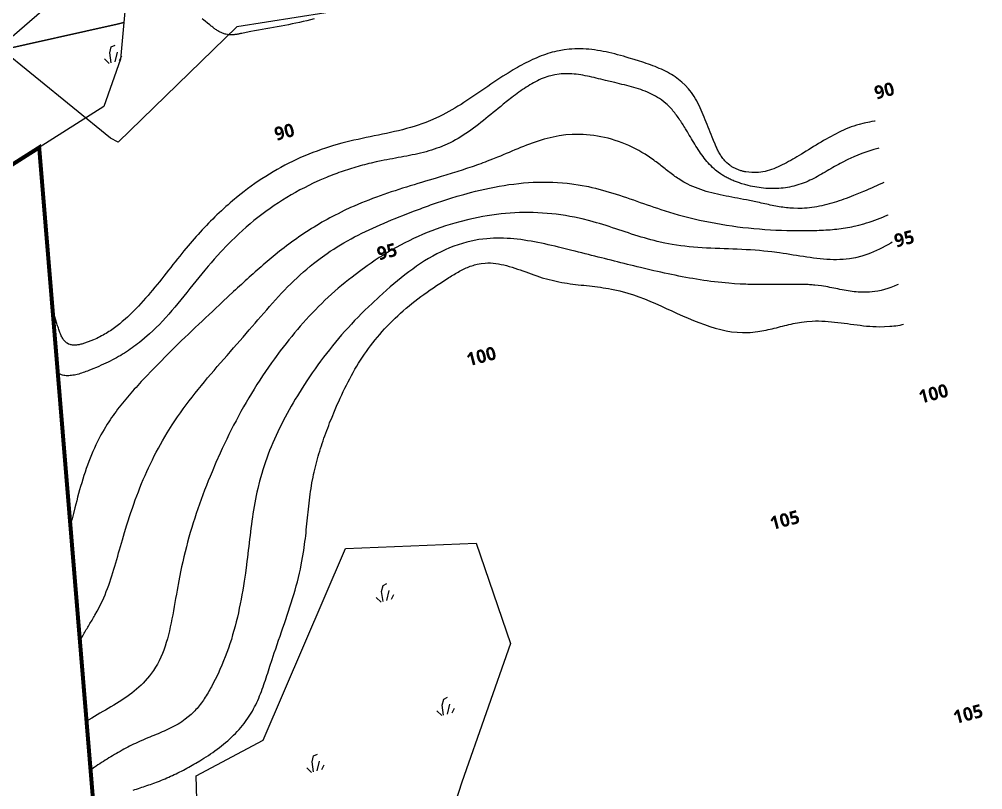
# Model space of a CAD drawing. Header units: millimetres. Extents: x 8000 to 190005487, y 8000 to 455456909.
# Drawn here: x 542096 to 614245, y 112985 to 170659 of the extents above; entities that cross this region are included whole.
import ezdxf
from ezdxf.xclip import XClip

# ---------------------------------------------------------------- set-up
doc = ezdxf.new("R2010")
doc.units = ezdxf.units.MM
doc.header["$LTSCALE"] = 800
doc.header["$MEASUREMENT"] = 0
doc.header["$XCLIPFRAME"] = 0
doc.linetypes.add('XREF_BASE$0$PHANTOM', pattern=[63.5, 31.75, -6.35, 6.35, -6.35, 6.35, -6.35])
doc.linetypes.add('XREF_BASE$0$PHANTOMX2', pattern=[5, 2.5, -0.5, 0.5, -0.5, 0.5, -0.5])
doc.layers.get('0').update_dxf_attribs({"linetype": 'CONTINUOUS'})
for name, color, linetype in [('1-1CON', 35, 'CONTINUOUS'), ('1-5CON', 30, 'CONTINUOUS'), ('1-HY', 8, 'CONTINUOUS'), ('1-SIM', 8, 'CONTINUOUS'), ('1-지적선', 3, 'CONTINUOUS'), ('LSMD_CONT_LDREG_41500', 1, 'CONTINUOUS'), ('XREF_BASE$0$CE_PROPERTY LINE', 2, 'XREF_BASE$0$PHANTOM'), ('성토옹벽', 6, 'CONTINUOUS')]:
    doc.layers.add(name, color=color, linetype=linetype)
doc.styles.add('SH_대대리576', font='')
doc.styles.get('SH_대대리576').set_extended_font_data('NanumGothic', bold=True)

# ---------------------------------------------------------------- blocks, each defined once
blk = doc.blocks.new('A$C53055D6E')
at = {"layer": 'XREF_BASE$0$CE_PROPERTY LINE', "color": 8, "linetype": 'XREF_BASE$0$PHANTOMX2', "ltscale": 3, "flags": 128}
blk.add_lwpolyline([(24653, 158067), (15380, 151109), (8259, 149251), (3838, 149290), (748, 147602), (-6916, 147572), (-7299, 146160), (-1843, 125252), (436, 116516), (2171, 109870), (5326, 104706), (5798, 96717), (3940, 88655), (43, 76541), (81, 64279), (3722, 52297), (8342, 45951), (24954, 35648), (27528, 32946), (33205, 26984), (45785, 19196), (55262, 14961), (63842, 9900), (67943, 799), (71065, 403), (74495, 0), (71416, 11497), (72509, 16027), (80907, 20283), (84381, 29814), (86654, 26118), (86417, 19281), (94182, 16961), (94474, 13223), (94701, 13128), (143072, 50641), (145797, 73715), (141926, 86006), (137274, 142330), (130340, 137929), (128629, 139085), (122336, 140647), (114378, 141402), (105827, 145930), (90331, 146144), (69871, 143916), (58636, 140116), (56478, 144307), (45633, 153630)], close=True, dxfattribs=at)
blk = doc.blocks.new('A$C39EA40FB')
at = {"layer": '1-SIM', "color": 8}
for p, q in [((0.274, 0), (0.332, 0.503)), ((0.332, 0.503), (0.48, 0.777)), ((0.48, 0.777), (0.686, 0.812)), ((0, 0.286), (0.172, 0)), ((0.469, 0), (0.709, 0.446)), ((0.709, 0.011), (0.88, 0.206))]:
    blk.add_line(p, q, dxfattribs=at)
blk = doc.blocks.new('G$C940A8A8A')
at = {"layer": 'LSMD_CONT_LDREG_41500', "color": 1, "linetype": 'Continuous', "const_width": 300, "flags": 128}
blk.add_lwpolyline([(49785, 2647), (52706, 1476), (55923, 220), (55847, 12122), (58048, 16229), (67249, 18227), (73017, 26572), (74283, 22422), (72327, 15866), (79255, 11660), (78594, 7970), (78790, 7821), (135065, 31905), (143528, 53543), (142885, 66413), (152606, 122087), (144785, 119579), (143421, 121130), (137727, 124230), (130217, 126970), (123087, 133510), (108147, 137630), (87787, 140640)], dxfattribs=at)
blk = doc.blocks.new('123123')
at = {"layer": '1-1CON', "color": 8, "linetype": 'Continuous'}
for points, elevation in [([(141242, 4190), (141185, 4182), (140997, 4155), (140811, 4122), (140423, 4045), (140042, 3945), (139845, 3887), (139649, 3824), (139455, 3755), (139262, 3681), (139071, 3603), (138881, 3520), (138691, 3433), (138503, 3341), (138315, 3247), (138128, 3149), (137941, 3048), (137755, 2944), (137569, 2838), (137383, 2729), (137197, 2619), (137011, 2507), (136824, 2393), (136637, 2279), (136450, 2163), (136261, 2047), (136072, 1931), (135730, 1722), (135384, 1514), (135230, 1423), (135075, 1332), (134920, 1243), (134763, 1155), (134606, 1070), (134449, 987), (134290, 907), (134131, 831), (133972, 759), (133811, 691), (133650, 627), (133489, 569), (133327, 516), (133164, 469), (133000, 428), (132836, 394), (132671, 367), (132506, 347), (132340, 336), (132174, 332), (132006, 338), (131779, 357), (131550, 394), (131489, 405), (131429, 418), (131368, 431), (131308, 446), (131248, 462), (131189, 479), (131129, 497), (131070, 517), (131012, 538), (130954, 560), (130896, 583), (130839, 607), (130783, 633), (130727, 660), (130672, 688), (130618, 717), (130565, 748), (130513, 779), (130462, 812), (130411, 846), (130362, 882), (130252, 966), (130147, 1057), (130090, 1110), (130035, 1166), (129982, 1223), (129930, 1282), (129880, 1342), (129832, 1404), (129785, 1468), (129740, 1533), (129696, 1600), (129654, 1667), (129612, 1736), (129572, 1806), (129533, 1877), (129495, 1949), (129458, 2022), (129422, 2095), (129386, 2169), (129352, 2244), (129318, 2319), (129284, 2395), (129251, 2471), (129139, 2731), (129032, 2993), (128957, 3179), (128884, 3366), (128811, 3552), (128739, 3739), (128667, 3925), (128595, 4111), (128523, 4296), (128449, 4479), (128375, 4661), (128298, 4841), (128220, 5019), (128140, 5195), (128056, 5368), (127970, 5537), (127881, 5704), (127788, 5867), (127691, 6026), (127590, 6181), (127484, 6331), (127373, 6477), (127256, 6618), (127027, 6872), (126776, 7106), (126654, 7211), (126528, 7312), (126398, 7410), (126265, 7503), (126127, 7593), (125986, 7680), (125842, 7763), (125695, 7844), (125544, 7921), (125392, 7996), (125236, 8067), (125079, 8137), (124919, 8204), (124758, 8269), (124595, 8332), (124431, 8393), (124265, 8452), (124099, 8510), (123931, 8566), (123763, 8621), (123595, 8675), (123210, 8797), (122825, 8914), (122608, 8979), (122392, 9042), (122176, 9102), (121959, 9161), (121743, 9217), (121528, 9270), (121312, 9320), (121096, 9367), (120881, 9411), (120666, 9450), (120452, 9486), (120238, 9518), (120024, 9545), (119811, 9567), (119598, 9585), (119385, 9597), (119173, 9603), (118962, 9604), (118751, 9599), (118541, 9588), (118331, 9571), (117951, 9526), (117573, 9459), (117404, 9425), (117235, 9386), (117066, 9342), (116899, 9295), (116731, 9244), (116564, 9189), (116398, 9131), (116233, 9069), (116068, 9004), (115903, 8936), (115740, 8865), (115577, 8791), (115415, 8714), (115253, 8635), (115092, 8554), (114932, 8470), (114773, 8385), (114615, 8297), (114457, 8208), (114300, 8117), (114144, 8025), (113754, 7790), (113370, 7548), (113140, 7400), (112912, 7250), (112685, 7099), (112460, 6946), (112236, 6793), (112012, 6640), (111789, 6486), (111567, 6333), (111345, 6181), (111123, 6029), (110900, 5879), (110678, 5731), (110454, 5585), (110230, 5442), (110005, 5302), (109779, 5164), (109552, 5031), (109323, 4901), (109092, 4776), (108859, 4655), (108624, 4540), (108113, 4303), (107590, 4093), (107307, 3988), (107021, 3889), (106732, 3797), (106441, 3709), (106147, 3627), (105851, 3549), (105553, 3475), (105254, 3404), (104953, 3336), (104651, 3270), (104348, 3206), (104044, 3143), (103739, 3080), (103434, 3017), (103129, 2954), (102824, 2889), (102519, 2823), (102215, 2755), (101912, 2683), (101609, 2609), (101308, 2530), (100688, 2359), (100076, 2167), (99761, 2062), (99449, 1952), (99139, 1836), (98831, 1715), (98525, 1588), (98222, 1457), (97921, 1320), (97622, 1179), (97325, 1033), (97032, 881), (96740, 725), (96452, 565), (96166, 399), (95883, 230), (95603, 56), (95326, -123), (95052, -306), (94781, -492), (94513, -683), (94249, -878), (93988, -1077), (93553, -1419), (93128, -1772), (92956, -1917), (92786, -2065), (92617, -2213), (92450, -2364), (92285, -2516), (92121, -2670), (91958, -2825), (91797, -2982), (91637, -3140), (91478, -3300), (91320, -3461), (91164, -3623), (91009, -3787), (90855, -3952), (90702, -4119), (90550, -4287), (90399, -4456), (90249, -4626), (90101, -4797), (89953, -4970), (89806, -5143), (89486, -5525), (89170, -5912), (88999, -6124), (88829, -6336), (88660, -6549), (88491, -6763), (88322, -6977), (88154, -7190), (87986, -7404), (87817, -7617), (87648, -7829), (87478, -8039), (87308, -8249), (87137, -8457), (86964, -8663), (86791, -8867), (86616, -9069), (86439, -9268), (86261, -9465), (86080, -9658), (85898, -9848), (85713, -10034), (85526, -10216), (85245, -10480), (84958, -10734), (84864, -10815), (84770, -10896), (84674, -10975), (84578, -11053), (84480, -11130), (84382, -11205), (84282, -11280), (84180, -11353), (84078, -11425), (83973, -11496), (83867, -11566), (83760, -11634), (83650, -11701), (83539, -11767), (83426, -11831), (83310, -11894), (83193, -11955), (83073, -12015), (82951, -12074), (82826, -12130), (82699, -12186), (82505, -12266), (82305, -12343), (82238, -12368), (82171, -12393), (82104, -12416), (82036, -12438), (81968, -12460), (81900, -12480), (81833, -12499), (81765, -12516), (81698, -12532), (81632, -12546), (81566, -12558), (81500, -12568), (81436, -12575), (81372, -12581), (81310, -12583), (81249, -12584), (81189, -12581), (81130, -12576), (81073, -12567), (81017, -12555), (80964, -12540), (80848, -12499), (80743, -12440), (80687, -12402), (80635, -12360), (80585, -12313), (80537, -12261), (80492, -12205), (80448, -12146), (80407, -12083), (80368, -12017), (80331, -11947), (80295, -11875), (80260, -11800), (80227, -11723), (80196, -11644), (80165, -11564), (80136, -11481), (80107, -11398), (80079, -11313), (80052, -11228), (80025, -11142), (79999, -11057), (79973, -10971), (79867, -10625), (79762, -10288), (79682, -10040), (79639, -9909)], 91000), ([(141526, 2167), (141446, 2145), (141140, 2057), (140836, 1963), (140534, 1863), (140235, 1756), (139939, 1641), (139646, 1519), (139208, 1321), (138780, 1102), (138636, 1026), (138493, 948), (138351, 868), (138209, 788), (138068, 706), (137927, 624), (137786, 541), (137645, 458), (137504, 376), (137363, 294), (137222, 213), (137080, 133), (136938, 55), (136795, -22), (136652, -96), (136507, -168), (136362, -238), (136216, -304), (136068, -368), (135919, -427), (135769, -483), (135466, -587), (135156, -672), (135000, -710), (134842, -744), (134683, -774), (134522, -799), (134361, -821), (134199, -838), (134036, -850), (133873, -859), (133708, -864), (133544, -865), (133379, -862), (133214, -855), (133049, -845), (132884, -830), (132719, -812), (132554, -790), (132390, -765), (132226, -736), (132063, -704), (131901, -668), (131739, -629), (131496, -565), (131256, -494), (131175, -468), (131094, -442), (131013, -415), (130933, -387), (130853, -358), (130774, -329), (130695, -298), (130617, -266), (130540, -233), (130463, -199), (130387, -165), (130311, -129), (130236, -92), (130162, -54), (130089, -15), (130017, 26), (129945, 67), (129874, 109), (129805, 153), (129736, 198), (129668, 244), (129476, 379), (129293, 525), (129178, 624), (129065, 727), (128956, 833), (128850, 943), (128746, 1056), (128646, 1172), (128547, 1291), (128451, 1413), (128357, 1537), (128265, 1664), (128175, 1792), (128086, 1923), (127999, 2055), (127912, 2188), (127827, 2323), (127743, 2459), (127659, 2596), (127576, 2733), (127493, 2871), (127410, 3009), (127327, 3148), (127186, 3382), (127044, 3615), (126985, 3711), (126926, 3806), (126867, 3900), (126807, 3995), (126747, 4088), (126686, 4181), (126624, 4273), (126562, 4364), (126499, 4455), (126435, 4544), (126370, 4632), (126305, 4719), (126238, 4804), (126170, 4888), (126102, 4970), (126031, 5051), (125960, 5130), (125887, 5208), (125813, 5283), (125738, 5357), (125661, 5428), (125454, 5611), (125236, 5777), (125097, 5875), (124954, 5968), (124807, 6055), (124656, 6137), (124502, 6215), (124345, 6288), (124185, 6358), (124022, 6423), (123857, 6486), (123689, 6545), (123519, 6601), (123347, 6655), (123173, 6706), (122998, 6756), (122821, 6804), (122643, 6850), (122464, 6895), (122285, 6939), (122104, 6983), (121923, 7026), (121742, 7069), (121391, 7154), (121041, 7240), (120871, 7282), (120702, 7324), (120533, 7366), (120364, 7407), (120196, 7446), (120028, 7485), (119860, 7522), (119693, 7557), (119526, 7589), (119360, 7620), (119194, 7647), (119029, 7672), (118864, 7693), (118701, 7710), (118537, 7723), (118375, 7733), (118213, 7737), (118053, 7737), (117893, 7731), (117734, 7720), (117575, 7704), (117268, 7659), (116964, 7590), (116816, 7551), (116669, 7506), (116523, 7457), (116378, 7402), (116234, 7343), (116091, 7279), (115948, 7212), (115807, 7140), (115666, 7064), (115526, 6986), (115387, 6903), (115248, 6818), (115111, 6730), (114974, 6640), (114838, 6547), (114702, 6452), (114568, 6356), (114434, 6257), (114301, 6158), (114169, 6057), (114037, 5956), (113714, 5703), (113395, 5447), (113206, 5295), (113018, 5142), (112832, 4989), (112646, 4836), (112460, 4684), (112275, 4532), (112091, 4382), (111906, 4233), (111721, 4087), (111535, 3942), (111349, 3799), (111162, 3660), (110974, 3523), (110785, 3390), (110594, 3260), (110402, 3134), (110208, 3012), (110012, 2895), (109814, 2782), (109613, 2675), (109410, 2572), (109017, 2388), (108612, 2226), (108418, 2153), (108221, 2085), (108022, 2021), (107821, 1960), (107618, 1903), (107414, 1849), (107208, 1798), (107001, 1749), (106793, 1703), (106584, 1659), (106374, 1616), (106163, 1574), (105951, 1534), (105739, 1494), (105527, 1455), (105314, 1416), (105101, 1377), (104889, 1337), (104676, 1297), (104464, 1256), (104253, 1213), (103876, 1133), (103502, 1048), (103338, 1009), (103174, 969), (103011, 927), (102848, 885), (102686, 841), (102524, 796), (102363, 750), (102202, 702), (102042, 653), (101882, 603), (101723, 552), (101564, 500), (101406, 446), (101248, 391), (101091, 335), (100934, 277), (100778, 219), (100622, 159), (100467, 97), (100312, 35), (100158, -29), (99661, -240), (99169, -464), (98832, -625), (98498, -793), (98166, -966), (97837, -1146), (97512, -1332), (97189, -1524), (96870, -1721), (96554, -1924), (96241, -2133), (95931, -2348), (95625, -2568), (95322, -2794), (95023, -3024), (94727, -3260), (94435, -3502), (94147, -3748), (93863, -4000), (93582, -4256), (93306, -4517), (93033, -4783), (92765, -5054), (92253, -5587), (91757, -6137), (91520, -6407), (91286, -6680), (91055, -6955), (90826, -7233), (90599, -7511), (90373, -7791), (90149, -8070), (89925, -8350), (89701, -8629), (89478, -8907), (89254, -9183), (89030, -9456), (88804, -9727), (88577, -9995), (88348, -10259), (88117, -10518), (87883, -10773), (87646, -11022), (87406, -11266), (87162, -11503), (86914, -11733), (86534, -12068), (86143, -12385), (86011, -12489), (85877, -12591), (85742, -12692), (85605, -12790), (85466, -12887), (85326, -12982), (85184, -13076), (85039, -13168), (84893, -13258), (84745, -13347), (84594, -13435), (84441, -13521), (84285, -13605), (84127, -13689), (83967, -13771), (83803, -13852), (83637, -13932), (83468, -14011), (83296, -14089), (83121, -14166), (82942, -14242), (82657, -14360), (82363, -14477), (82255, -14518), (82146, -14559), (82037, -14599), (81928, -14637), (81818, -14673), (81709, -14708), (81600, -14740), (81492, -14769), (81384, -14795), (81277, -14818), (81171, -14837), (81066, -14852), (80963, -14863), (80862, -14870), (80763, -14871), (80665, -14868), (80570, -14859), (80478, -14844), (80388, -14823), (80301, -14796), (80217, -14762), (80085, -14694), (80031, -14656)], 92000), ([(141887, -408), (141740, -475), (141547, -563), (141354, -650), (141159, -737), (140964, -823), (140768, -908), (140572, -992), (140374, -1075), (139999, -1231), (139621, -1383), (139442, -1453), (139262, -1523), (139082, -1591), (138902, -1657), (138720, -1721), (138538, -1784), (138356, -1844), (138173, -1902), (137990, -1957), (137806, -2009), (137622, -2058), (137438, -2105), (137253, -2147), (137069, -2186), (136884, -2222), (136699, -2253), (136513, -2280), (136328, -2303), (136143, -2321), (135958, -2334), (135772, -2343), (135453, -2348), (135134, -2337), (135000, -2330), (134866, -2321), (134732, -2309), (134598, -2294), (134464, -2278), (134330, -2259), (134196, -2239), (134062, -2218), (133928, -2194), (133794, -2170), (133660, -2144), (133525, -2117), (133391, -2090), (133256, -2061), (133121, -2032), (132986, -2003), (132851, -1973), (132715, -1943), (132580, -1914), (132444, -1884), (132308, -1855), (131956, -1780), (131601, -1710), (131384, -1668), (131166, -1627), (130948, -1586), (130730, -1546), (130512, -1505), (130294, -1463), (130078, -1421), (129861, -1377), (129646, -1332), (129432, -1285), (129220, -1235), (129009, -1183), (128799, -1127), (128591, -1068), (128386, -1005), (128182, -938), (127981, -866), (127783, -789), (127588, -707), (127395, -620), (127205, -526), (126918, -372), (126639, -202), (126542, -140), (126445, -77), (126349, -12), (126254, 55), (126160, 122), (126066, 191), (125973, 261), (125880, 332), (125787, 404), (125694, 476), (125601, 549), (125508, 622), (125416, 695), (125323, 768), (125229, 842), (125136, 915), (125042, 987), (124947, 1060), (124852, 1131), (124756, 1202), (124659, 1272), (124340, 1497), (124010, 1710), (123777, 1852), (123539, 1987), (123297, 2116), (123051, 2239), (122802, 2355), (122549, 2464), (122293, 2566), (122035, 2661), (121774, 2749), (121511, 2829), (121246, 2902), (120980, 2967), (120713, 3025), (120445, 3074), (120176, 3116), (119906, 3149), (119637, 3174), (119368, 3190), (119100, 3198), (118832, 3197), (118566, 3187), (118069, 3151), (117579, 3083), (117352, 3044), (117126, 2999), (116901, 2949), (116677, 2893), (116454, 2832), (116232, 2766), (116011, 2696), (115790, 2622), (115571, 2545), (115351, 2464), (115133, 2381), (114915, 2296), (114697, 2208), (114479, 2119), (114262, 2029), (114045, 1938), (113828, 1846), (113611, 1755), (113394, 1664), (113177, 1574), (112960, 1484), (112580, 1332), (112200, 1185), (112037, 1123), (111874, 1063), (111711, 1003), (111548, 944), (111384, 887), (111221, 830), (111057, 773), (110893, 718), (110729, 663), (110565, 609), (110401, 555), (110236, 502), (110072, 449), (109907, 397), (109742, 345), (109577, 294), (109412, 243), (109247, 192), (109082, 142), (108917, 91), (108751, 41), (108302, -95), (107852, -230), (107567, -316), (107283, -402), (106998, -488), (106713, -574), (106429, -662), (106145, -750), (105861, -839), (105578, -929), (105295, -1021), (105012, -1114), (104730, -1209), (104449, -1306), (104169, -1405), (103890, -1506), (103612, -1609), (103334, -1715), (103058, -1824), (102783, -1935), (102510, -2050), (102238, -2167), (101967, -2288), (101492, -2508), (101022, -2740), (100819, -2842), (100618, -2947), (100417, -3054), (100217, -3162), (100018, -3273), (99820, -3386), (99624, -3501), (99428, -3617), (99234, -3736), (99040, -3856), (98848, -3978), (98656, -4102), (98466, -4227), (98277, -4354), (98089, -4483), (97902, -4614), (97716, -4746), (97532, -4879), (97348, -5014), (97166, -5151), (96985, -5289), (96648, -5550), (96316, -5816), (96162, -5940), (96009, -6066), (95857, -6192), (95705, -6320), (95554, -6448), (95404, -6577), (95255, -6706), (95106, -6837), (94957, -6968), (94809, -7099), (94662, -7231), (94515, -7364), (94369, -7497), (94223, -7630), (94077, -7764), (93931, -7898), (93786, -8032), (93641, -8167), (93496, -8301), (93351, -8436), (93206, -8571), (92802, -8948), (92398, -9324), (92139, -9566), (91880, -9807), (91621, -10049), (91362, -10291), (91103, -10534), (90845, -10776), (90587, -11019), (90330, -11263), (90073, -11507), (89817, -11752), (89561, -11997), (89306, -12244), (89052, -12491), (88798, -12739), (88545, -12988), (88293, -13239), (88042, -13490), (87792, -13743), (87543, -13997), (87295, -14252), (87047, -14509), (86667, -14908), (86289, -15312), (86157, -15455), (86024, -15598), (85893, -15742), (85762, -15887), (85631, -16033), (85502, -16179), (85374, -16326), (85247, -16474), (85121, -16623), (84997, -16772), (84874, -16923), (84752, -17075), (84633, -17227), (84514, -17381), (84398, -17536), (84284, -17692), (84171, -17850), (84061, -18008), (83953, -18168), (83847, -18330), (83744, -18492), (83499, -18890), (83270, -19297), (83140, -19539), (83015, -19784), (82895, -20031), (82780, -20281), (82668, -20533), (82561, -20787), (82458, -21043), (82358, -21301), (82262, -21561), (82169, -21823), (82080, -22086), (81993, -22350), (81909, -22615), (81827, -22882), (81748, -23150), (81671, -23418), (81596, -23687), (81522, -23956), (81450, -24226), (81380, -24496), (81310, -24766), (81207, -25173), (81105, -25580), (81071, -25718), (81037, -25855), (81004, -25992), (80976, -26104)], 93000), ([(81692, -34765), (81722, -34699), (81767, -34605), (81814, -34512), (81862, -34420), (81911, -34328), (81961, -34236), (82012, -34145), (82064, -34054), (82116, -33964), (82170, -33874), (82223, -33784), (82278, -33695), (82332, -33605), (82387, -33516), (82442, -33427), (82496, -33337), (82551, -33248), (82605, -33159), (82659, -33069), (82712, -32979), (82765, -32889), (82817, -32799), (82993, -32489), (83158, -32174), (83269, -31949), (83375, -31721), (83477, -31492), (83575, -31261), (83669, -31028), (83759, -30794), (83846, -30557), (83929, -30320), (84010, -30081), (84089, -29841), (84165, -29600), (84239, -29358), (84312, -29115), (84384, -28871), (84454, -28627), (84524, -28383), (84593, -28138), (84662, -27893), (84732, -27648), (84802, -27403), (84872, -27158), (85036, -26597), (85208, -26039), (85306, -25725), (85408, -25412), (85511, -25100), (85618, -24789), (85726, -24479), (85838, -24170), (85952, -23863), (86069, -23556), (86189, -23252), (86312, -22948), (86438, -22647), (86567, -22347), (86700, -22048), (86835, -21752), (86974, -21457), (87117, -21165), (87263, -20874), (87412, -20586), (87565, -20300), (87722, -20016), (87883, -19735), (88234, -19140), (88603, -18557), (88803, -18251), (89009, -17947), (89218, -17646), (89432, -17348), (89650, -17052), (89871, -16759), (90095, -16467), (90323, -16177), (90553, -15890), (90786, -15603), (91021, -15318), (91259, -15034), (91498, -14752), (91739, -14470), (91981, -14189), (92225, -13908), (92469, -13627), (92714, -13347), (92959, -13067), (93204, -12787), (93449, -12506), (93913, -11973), (94374, -11438), (94591, -11186), (94808, -10933), (95025, -10681), (95242, -10429), (95460, -10177), (95679, -9927), (95899, -9678), (96120, -9430), (96342, -9185), (96566, -8941), (96791, -8699), (97019, -8460), (97248, -8224), (97481, -7991), (97715, -7761), (97953, -7535), (98193, -7313), (98437, -7094), (98684, -6880), (98935, -6671), (99189, -6466), (99685, -6084), (100196, -5721), (100444, -5552), (100695, -5388), (100949, -5227), (101207, -5070), (101467, -4917), (101729, -4768), (101994, -4622), (102262, -4480), (102531, -4341), (102802, -4204), (103076, -4071), (103351, -3941), (103627, -3813), (103905, -3688), (104184, -3565), (104464, -3445), (104745, -3326), (105026, -3210), (105308, -3095), (105591, -2982), (105873, -2870), (106307, -2701), (106740, -2535), (106891, -2478), (107042, -2421), (107193, -2364), (107344, -2308), (107495, -2252), (107646, -2197), (107797, -2142), (107948, -2088), (108100, -2034), (108251, -1981), (108403, -1928), (108555, -1876), (108708, -1825), (108860, -1774), (109013, -1724), (109167, -1674), (109320, -1625), (109474, -1577), (109628, -1530), (109783, -1483), (109938, -1437), (110442, -1291), (110950, -1153), (111304, -1063), (111660, -976), (112017, -895), (112376, -818), (112736, -747), (113098, -681), (113460, -621), (113823, -566), (114187, -518), (114552, -476), (114916, -441), (115281, -413), (115645, -391), (116010, -377), (116373, -371), (116737, -372), (117099, -382), (117460, -399), (117820, -425), (118179, -460), (118536, -503), (119158, -596), (119774, -716), (120036, -773), (120298, -834), (120559, -900), (120819, -969), (121078, -1042), (121337, -1119), (121595, -1198), (121853, -1279), (122110, -1363), (122367, -1449), (122624, -1536), (122880, -1625), (123137, -1714), (123393, -1804), (123650, -1894), (123906, -1984), (124163, -2073), (124420, -2162), (124677, -2249), (124935, -2335), (125193, -2419), (125845, -2625), (126501, -2815), (126899, -2924), (127297, -3028), (127697, -3125), (128098, -3217), (128500, -3304), (128904, -3385), (129308, -3461), (129714, -3532), (130120, -3597), (130528, -3657), (130936, -3712), (131345, -3762), (131755, -3807), (132166, -3847), (132577, -3883), (132989, -3914), (133401, -3940), (133814, -3961), (134228, -3978), (134642, -3990), (135056, -3998), (135636, -4004), (136217, -4000), (136384, -3999), (136550, -3996), (136716, -3993), (136882, -3988), (137048, -3983), (137214, -3976), (137380, -3968), (137545, -3959), (137710, -3948), (137875, -3936), (138040, -3922), (138204, -3906), (138368, -3889), (138532, -3870), (138695, -3849), (138858, -3826), (139020, -3801), (139182, -3774), (139343, -3744), (139503, -3713), (139664, -3678), (140032, -3594), (140397, -3495), (140603, -3435), (140808, -3371), (141012, -3303), (141215, -3231), (141416, -3156), (141617, -3077), (141817, -2995), (142016, -2910), (142214, -2822), (142225, -2817)], 94000), ([(142956, -8034), (142902, -8059), (142664, -8161), (142425, -8255), (142184, -8340), (141943, -8415), (141699, -8480), (141455, -8532), (141209, -8573), (140815, -8616), (140417, -8625), (140269, -8624), (140120, -8618), (139970, -8609), (139820, -8596), (139670, -8580), (139519, -8561), (139368, -8539), (139217, -8516), (139066, -8490), (138914, -8463), (138762, -8434), (138610, -8404), (138457, -8374), (138305, -8344), (138152, -8314), (137999, -8284), (137846, -8255), (137693, -8226), (137540, -8200), (137387, -8174), (137234, -8151), (136982, -8117), (136730, -8090), (136631, -8081), (136532, -8072), (136433, -8065), (136334, -8058), (136235, -8052), (136136, -8047), (136037, -8043), (135938, -8040), (135839, -8037), (135740, -8035), (135641, -8033), (135542, -8032), (135443, -8032), (135344, -8032), (135245, -8032), (135146, -8032), (135047, -8033), (134948, -8034), (134849, -8035), (134750, -8036), (134651, -8038), (134408, -8041), (134164, -8044), (134019, -8046), (133874, -8047), (133729, -8049), (133585, -8050), (133440, -8050), (133295, -8051), (133150, -8051), (133005, -8051), (132860, -8051), (132715, -8050), (132571, -8048), (132426, -8047), (132281, -8044), (132136, -8041), (131991, -8038), (131847, -8034), (131702, -8029), (131557, -8024), (131412, -8017), (131268, -8011), (131123, -8003), (130708, -7979), (130293, -7947), (130023, -7924), (129753, -7898), (129483, -7869), (129214, -7838), (128944, -7804), (128675, -7768), (128406, -7730), (128138, -7689), (127870, -7647), (127601, -7602), (127334, -7556), (127066, -7507), (126799, -7457), (126533, -7406), (126266, -7353), (126000, -7298), (125735, -7243), (125469, -7186), (125205, -7128), (124940, -7069), (124676, -7009), (124168, -6891), (123661, -6771), (123417, -6713), (123174, -6654), (122931, -6595), (122688, -6535), (122445, -6474), (122202, -6414), (121959, -6353), (121716, -6291), (121474, -6230), (121231, -6168), (120988, -6106), (120744, -6044), (120501, -5982), (120257, -5920), (120013, -5858), (119768, -5796), (119523, -5734), (119277, -5672), (119031, -5610), (118784, -5549), (118536, -5488), (118035, -5365), (117530, -5243), (117275, -5182), (117019, -5123), (116762, -5064), (116505, -5008), (116248, -4953), (115990, -4900), (115733, -4851), (115475, -4804), (115217, -4760), (114959, -4720), (114702, -4684), (114444, -4652), (114187, -4625), (113931, -4603), (113675, -4586), (113420, -4574), (113166, -4569), (112912, -4569), (112659, -4577), (112408, -4591), (112157, -4612), (111571, -4680), (110992, -4791), (110662, -4868), (110334, -4959), (110008, -5062), (109686, -5178), (109365, -5305), (109048, -5443), (108733, -5592), (108421, -5751), (108112, -5919), (107806, -6095), (107503, -6280), (107203, -6473), (106905, -6673), (106611, -6880), (106320, -7092), (106032, -7310), (105748, -7534), (105467, -7761), (105189, -7992), (104914, -8227), (104643, -8465), (104097, -8954), (103566, -9450), (103299, -9705), (103035, -9961), (102775, -10220), (102519, -10481), (102267, -10743), (102018, -11008), (101773, -11275), (101531, -11544), (101293, -11815), (101058, -12088), (100827, -12363), (100599, -12641), (100374, -12921), (100153, -13203), (99934, -13488), (99720, -13775), (99508, -14064), (99299, -14357), (99093, -14651), (98891, -14948), (98691, -15248), (98329, -15805), (97976, -16372), (97817, -16633), (97661, -16896), (97506, -17160), (97355, -17427), (97206, -17695), (97060, -17965), (96917, -18236), (96777, -18509), (96641, -18784), (96507, -19061), (96378, -19338), (96252, -19618), (96130, -19899), (96011, -20181), (95897, -20465), (95787, -20750), (95682, -21036), (95580, -21324), (95484, -21613), (95392, -21903), (95305, -22194), (95149, -22751), (95011, -23312), (94950, -23579), (94893, -23847), (94838, -24116), (94787, -24385), (94739, -24655), (94694, -24926), (94651, -25197), (94610, -25469), (94571, -25741), (94534, -26014), (94498, -26287), (94464, -26560), (94430, -26833), (94397, -27107), (94365, -27381), (94332, -27655), (94300, -27929), (94267, -28203), (94234, -28477), (94200, -28751), (94164, -29025), (94082, -29639), (93992, -30252), (93939, -30592), (93884, -30931), (93825, -31269), (93764, -31607), (93699, -31944), (93630, -32280), (93557, -32615), (93481, -32950), (93400, -33283), (93315, -33615), (93225, -33946), (93131, -34276), (93032, -34604), (92927, -34931), (92817, -35257), (92702, -35581), (92581, -35903), (92454, -36223), (92321, -36542), (92182, -36859), (92036, -37174), (91827, -37605), (91604, -38031), (91543, -38147), (91480, -38262), (91416, -38377), (91352, -38491), (91285, -38604), (91218, -38717), (91149, -38828), (91079, -38938), (91008, -39047), (90935, -39155), (90861, -39261), (90785, -39366), (90707, -39469), (90628, -39570), (90547, -39669), (90464, -39767), (90380, -39862), (90294, -39956), (90205, -40047), (90115, -40135), (90023, -40222), (89808, -40413), (89582, -40590), (89451, -40686), (89317, -40777), (89181, -40865), (89042, -40950), (88900, -41032), (88756, -41110), (88610, -41186), (88463, -41260), (88313, -41331), (88162, -41401), (88010, -41469), (87857, -41536), (87702, -41601), (87548, -41666), (87392, -41730), (87237, -41794), (87081, -41858), (86925, -41922), (86770, -41986), (86615, -42051), (86461, -42117), (86157, -42250), (85858, -42389), (85710, -42460), (85564, -42532), (85418, -42605), (85274, -42679), (85130, -42754), (84987, -42831), (84845, -42909), (84703, -42988), (84562, -43067), (84422, -43148), (84283, -43230), (84144, -43313), (84005, -43397), (83867, -43481), (83730, -43567), (83592, -43653), (83455, -43740), (83319, -43828), (83182, -43916), (83046, -44005), (82910, -44094), (82769, -44187), (82628, -44281), (82623, -44285), (82618, -44288), (82613, -44292), (82608, -44295), (82603, -44299), (82597, -44302), (82592, -44305), (82587, -44309), (82582, -44312), (82577, -44316), (82572, -44319), (82567, -44323), (82562, -44326), (82557, -44330), (82552, -44333), (82547, -44337), (82542, -44341), (82537, -44344), (82532, -44348), (82528, -44352), (82523, -44355), (82486, -44384)], 96000), ([(85685, -45901), (85813, -45855), (85941, -45810), (86069, -45765), (86197, -45721), (86326, -45677), (86455, -45633), (86584, -45590), (86712, -45546), (86841, -45502), (86969, -45458), (87240, -45361), (87509, -45261), (87651, -45207), (87791, -45151), (87932, -45095), (88071, -45037), (88210, -44978), (88349, -44918), (88487, -44856), (88624, -44794), (88761, -44730), (88897, -44665), (89033, -44600), (89168, -44532), (89303, -44464), (89437, -44395), (89571, -44324), (89705, -44252), (89838, -44179), (89971, -44105), (90103, -44030), (90235, -43954), (90366, -43876), (90669, -43695), (90970, -43507), (91140, -43399), (91309, -43288), (91477, -43176), (91643, -43061), (91808, -42944), (91972, -42825), (92133, -42704), (92293, -42580), (92450, -42454), (92605, -42325), (92758, -42195), (92908, -42061), (93054, -41926), (93198, -41787), (93338, -41646), (93475, -41503), (93609, -41357), (93738, -41208), (93864, -41056), (93985, -40901), (94102, -40744), (94316, -40438), (94514, -40121), (94604, -39968), (94691, -39813), (94774, -39655), (94855, -39496), (94932, -39335), (95007, -39172), (95079, -39007), (95148, -38841), (95216, -38674), (95281, -38505), (95345, -38335), (95407, -38165), (95468, -37993), (95527, -37821), (95585, -37647), (95643, -37474), (95700, -37300), (95756, -37126), (95812, -36951), (95868, -36777), (95924, -36602), (96083, -36110), (96246, -35620), (96353, -35305), (96460, -34990), (96569, -34676), (96677, -34363), (96786, -34050), (96894, -33738), (97002, -33425), (97108, -33113), (97214, -32801), (97318, -32489), (97420, -32177), (97520, -31864), (97617, -31551), (97712, -31238), (97804, -30924), (97892, -30609), (97976, -30294), (98056, -29978), (98132, -29661), (98203, -29342), (98269, -29023), (98371, -28485), (98457, -27944), (98489, -27725), (98519, -27505), (98547, -27285), (98574, -27065), (98599, -26844), (98623, -26623), (98646, -26401), (98668, -26180), (98690, -25958), (98712, -25736), (98733, -25514), (98755, -25292), (98777, -25071), (98800, -24849), (98824, -24627), (98849, -24406), (98875, -24185), (98903, -23964), (98933, -23744), (98965, -23524), (99000, -23305), (99070, -22887), (99150, -22471), (99191, -22273), (99234, -22076), (99279, -21879), (99326, -21683), (99375, -21487), (99426, -21291), (99479, -21096), (99534, -20902), (99591, -20708), (99650, -20514), (99710, -20320), (99772, -20127), (99835, -19935), (99900, -19743), (99967, -19551), (100035, -19359), (100105, -19168), (100175, -18977), (100247, -18786), (100321, -18596), (100395, -18406), (100570, -17967), (100751, -17529), (100856, -17280), (100963, -17032), (101071, -16786), (101182, -16540), (101295, -16295), (101411, -16051), (101529, -15809), (101649, -15568), (101772, -15329), (101897, -15091), (102025, -14855), (102155, -14621), (102289, -14389), (102425, -14159), (102564, -13931), (102707, -13706), (102852, -13483), (103000, -13263), (103152, -13046), (103307, -12831), (103465, -12619), (103797, -12191), (104144, -11776), (104326, -11567), (104511, -11361), (104700, -11158), (104893, -10959), (105089, -10762), (105289, -10569), (105492, -10378), (105698, -10191), (105908, -10006), (106120, -9823), (106336, -9643), (106554, -9466), (106776, -9290), (107000, -9118), (107227, -8947), (107457, -8778), (107689, -8611), (107923, -8446), (108160, -8283), (108400, -8122), (108642, -7962), (108982, -7741), (109326, -7522), (109424, -7461), (109522, -7400), (109620, -7340), (109719, -7280), (109818, -7221), (109918, -7164), (110017, -7108), (110117, -7053), (110218, -6999), (110318, -6948), (110419, -6898), (110521, -6849), (110622, -6803), (110724, -6760), (110826, -6718), (110928, -6679), (111031, -6643), (111134, -6610), (111237, -6579), (111340, -6552), (111444, -6527), (111743, -6467), (112044, -6436), (112242, -6428), (112440, -6430), (112639, -6442), (112839, -6463), (113040, -6494), (113241, -6532), (113443, -6577), (113645, -6628), (113848, -6685), (114052, -6747), (114256, -6813), (114460, -6882), (114665, -6954), (114871, -7027), (115076, -7102), (115282, -7177), (115489, -7251), (115695, -7324), (115902, -7396), (116108, -7464), (116315, -7529), (116730, -7651), (117145, -7753), (117353, -7800), (117561, -7842), (117769, -7881), (117977, -7916), (118185, -7948), (118393, -7978), (118601, -8005), (118809, -8031), (119016, -8055), (119223, -8078), (119431, -8101), (119638, -8124), (119845, -8147), (120051, -8170), (120258, -8195), (120464, -8221), (120670, -8248), (120875, -8278), (121080, -8311), (121285, -8347), (121490, -8387), (122112, -8518), (122731, -8690), (123145, -8821), (123557, -8966), (123969, -9123), (124380, -9290), (124789, -9465), (125198, -9645), (125606, -9829), (126013, -10014), (126421, -10199), (126827, -10381), (127234, -10559), (127640, -10730), (128047, -10893), (128454, -11045), (128861, -11184), (129269, -11308), (129677, -11415), (130085, -11504), (130495, -11571), (130906, -11616), (131317, -11635), (131884, -11624), (132452, -11559), (132607, -11537), (132762, -11513), (132916, -11485), (133071, -11454), (133227, -11421), (133382, -11386), (133538, -11350), (133693, -11312), (133849, -11273), (134006, -11234), (134162, -11194), (134318, -11155), (134475, -11115), (134632, -11077), (134789, -11039), (134947, -11003), (135104, -10969), (135262, -10937), (135420, -10907), (135578, -10880), (135737, -10857), (136133, -10806), (136531, -10779), (136770, -10771), (137009, -10770), (137249, -10775), (137489, -10786), (137729, -10803), (137969, -10823), (138209, -10848), (138450, -10875), (138690, -10905), (138930, -10937), (139170, -10970), (139410, -11003), (139649, -11035), (139889, -11067), (140128, -11096), (140366, -11123), (140604, -11148), (140841, -11168), (141078, -11183), (141314, -11194), (141550, -11198), (141941, -11195), (142331, -11171), (142487, -11159), (142642, -11143), (142797, -11123), (142952, -11100), (143107, -11074), (143261, -11045), (143375, -11021)], 97000)]:
    blk.add_lwpolyline(points, dxfattribs=dict(at, elevation=elevation))
at = {"layer": '1-5CON', "color": 8, "linetype": 'Continuous'}
for points, elevation in [([(99233, 11841), (98964, 11770), (98693, 11703), (98421, 11639), (98147, 11577), (97871, 11519), (97595, 11462), (97317, 11407), (97037, 11354), (96757, 11302), (96475, 11251), (96193, 11201), (95909, 11150), (95625, 11100), (95340, 11049), (95054, 10997), (94768, 10944), (94481, 10890), (94147, 10824), (93812, 10756), (93764, 10746), (93717, 10737), (93670, 10727), (93623, 10718), (93576, 10709), (93529, 10701), (93482, 10692), (93436, 10685), (93389, 10677), (93342, 10671), (93296, 10665), (93249, 10659), (93203, 10655), (93157, 10651), (93111, 10648), (93066, 10647), (93020, 10646), (92975, 10646), (92930, 10648), (92885, 10650), (92840, 10654), (92732, 10667), (92626, 10689), (92564, 10704), (92502, 10722), (92441, 10742), (92381, 10765), (92321, 10790), (92261, 10818), (92202, 10847), (92144, 10878), (92085, 10910), (92027, 10945), (91970, 10980), (91913, 11018), (91856, 11056), (91800, 11095), (91744, 11135), (91689, 11177), (91634, 11218), (91579, 11261), (91524, 11303), (91470, 11346), (91416, 11390), (91246, 11527), (91079, 11664), (90965, 11757), (90853, 11850)], 85000), ([(142514, -4876), (142411, -4938), (142200, -5062), (141988, -5181), (141774, -5296), (141560, -5404), (141344, -5507), (141126, -5604), (140907, -5694), (140687, -5776), (140465, -5851), (140241, -5917), (139783, -6035), (139318, -6113), (139081, -6144), (138841, -6166), (138600, -6180), (138357, -6186), (138113, -6185), (137868, -6178), (137621, -6165), (137374, -6147), (137125, -6123), (136875, -6096), (136625, -6065), (136374, -6030), (136122, -5993), (135869, -5955), (135616, -5915), (135363, -5874), (135109, -5832), (134855, -5791), (134601, -5751), (134347, -5712), (134093, -5676), (133504, -5596), (132917, -5534), (132583, -5503), (132250, -5477), (131917, -5454), (131584, -5435), (131253, -5418), (130921, -5403), (130591, -5389), (130261, -5377), (129932, -5365), (129603, -5353), (129275, -5340), (128948, -5325), (128622, -5309), (128296, -5290), (127972, -5269), (127648, -5243), (127325, -5214), (127003, -5180), (126682, -5141), (126363, -5096), (126044, -5044), (125483, -4941), (124926, -4815), (124685, -4756), (124444, -4694), (124204, -4628), (123965, -4559), (123726, -4488), (123487, -4415), (123248, -4339), (123009, -4262), (122770, -4184), (122531, -4105), (122292, -4025), (122053, -3945), (121814, -3866), (121574, -3787), (121334, -3709), (121094, -3632), (120853, -3557), (120611, -3483), (120369, -3412), (120126, -3344), (119882, -3278), (119304, -3132), (118721, -3006), (118384, -2940), (118044, -2882), (117704, -2830), (117362, -2784), (117020, -2746), (116676, -2714), (116332, -2689), (115988, -2670), (115643, -2658), (115297, -2653), (114952, -2654), (114606, -2662), (114261, -2676), (113916, -2697), (113572, -2724), (113228, -2757), (112885, -2797), (112543, -2843), (112201, -2896), (111861, -2955), (111523, -3020), (110825, -3168), (110135, -3342), (109780, -3439), (109427, -3542), (109076, -3653), (108728, -3770), (108381, -3893), (108037, -4023), (107695, -4159), (107356, -4301), (107019, -4449), (106685, -4603), (106353, -4763), (106024, -4928), (105698, -5099), (105374, -5275), (105054, -5456), (104736, -5642), (104422, -5834), (104110, -6030), (103802, -6231), (103497, -6436), (103196, -6646), (102625, -7056), (102068, -7481), (101805, -7688), (101545, -7898), (101287, -8111), (101033, -8327), (100781, -8547), (100532, -8769), (100286, -8995), (100043, -9224), (99803, -9456), (99565, -9690), (99331, -9928), (99099, -10168), (98869, -10411), (98643, -10657), (98419, -10905), (98198, -11156), (97980, -11409), (97764, -11664), (97551, -11922), (97341, -12183), (97134, -12445), (96691, -13018), (96260, -13600), (96032, -13916), (95807, -14235), (95586, -14557), (95369, -14881), (95155, -15207), (94944, -15535), (94737, -15866), (94534, -16199), (94334, -16533), (94137, -16870), (93944, -17208), (93754, -17549), (93567, -17890), (93384, -18234), (93204, -18578), (93027, -18924), (92854, -19272), (92684, -19620), (92517, -19970), (92353, -20320), (92192, -20672), (91883, -21364), (91585, -22059), (91442, -22401), (91302, -22744), (91165, -23088), (91030, -23433), (90899, -23779), (90771, -24126), (90646, -24475), (90524, -24825), (90405, -25176), (90289, -25529), (90177, -25884), (90067, -26241), (89961, -26600), (89858, -26960), (89758, -27323), (89662, -27688), (89569, -28055), (89479, -28425), (89392, -28797), (89309, -29172), (89229, -29550), (89093, -30231), (88967, -30921), (88913, -31228), (88860, -31535), (88807, -31842), (88754, -32150), (88700, -32457), (88644, -32764), (88586, -33068), (88526, -33371), (88462, -33672), (88394, -33970), (88321, -34265), (88243, -34556), (88160, -34842), (88069, -35125), (87972, -35402), (87867, -35674), (87753, -35939), (87631, -36199), (87499, -36451), (87357, -36696), (87204, -36933), (86912, -37341), (86582, -37720), (86430, -37882), (86272, -38038), (86108, -38190), (85938, -38338), (85763, -38482), (85583, -38623), (85399, -38760), (85210, -38894), (85018, -39025), (84823, -39154), (84625, -39281), (84424, -39406), (84221, -39529), (84017, -39651), (83811, -39772), (83605, -39892), (83398, -40012), (83191, -40132), (82985, -40251), (82779, -40371), (82574, -40492), (82356, -40623), (82184, -40728)], 95000)]:
    blk.add_lwpolyline(points, dxfattribs=dict(at, elevation=elevation))
at = {"layer": '1-HY'}
for p, q in [((102336, 12642), (93451, 11257)), ((83977, 2904), (73680, 11276)), ((93451, 11257), (84550, 2614)), ((84550, 2614), (83977, 2904))]:
    blk.add_line(p, q, dxfattribs=at)
blk.add_lwpolyline([(95410, -42154), (101588, -27808), (111365, -27396), (113947, -34923), (110304, -45298), (106388, -57406), (104403, -66238), (103357, -71456), (92138, -73223), (84689, -54868), (90630, -52869), (90390, -44825)], close=True, dxfattribs=at)
at = {"layer": '1-지적선', "color": 8}
for points in [[(84977, 11560, 0), (84475, 11450, 0), (75303, 9408, 0), (79773, 13273, 0), (85187, 13800, 0), (84977, 11560, 0)], [(84978, 11560, 0), (84720, 8824, 0), (83475, 5284, 0), (78638, 2214, 0), (71704, -2187, 0), (69992, -1031, 0), (63700, 531, 0), (75304, 9409, 0), (84476, 11451, 0), (84978, 11560, 0)]]:
    blk.add_polyline3d(points, dxfattribs=at)
at = {"rotation": 14.62512504690287}
blk.add_blockref('G$C940A8A8A', (-38193, -154447), dxfattribs=at)
at = {"layer": '1-SIM', "xscale": 1500, "yscale": 1500, "zscale": 1500, "rotation": 14.62512501046145}
for p in [(83640, 8447), (103993, -31873), (108534, -40378), (98785, -44628)]:
    blk.add_blockref('A$C39EA40FB', p, dxfattribs=at)
at = {"layer": '1-5CON', "color": 8, "linetype": 'Continuous', "style": 'SH_대대리576'}
for s, p in [('90', (141334, 5804, 107840)), ('90', (96407, 2717, 107840)), ('95', (142822, -5275, 107840)), ('95', (104091, -6241, 107840)), ('100', (110790, -14176, 107840)), ('100', (144650, -16969, 107840)), ('105', (133514, -26432, 107840)), ('105', (147239, -40950, 107840))]:
    blk.add_text(s, height=1000, rotation=14.62513, dxfattribs=at).set_placement(p)

msp = doc.modelspace()

# ---------------------------------------------------------------- block references
ref = msp.add_blockref('123123', (464944.9, 158844.9))
XClip(ref).set_block_clipping_path([(-120944.9433038561, -150844.9393511166), (163055.0566959581, 70755.0606488834)])
at = {"layer": '성토옹벽', "linetype": 'ByBlock'}
msp.add_blockref('A$C53055D6E', (406312.8, 18724.5), dxfattribs=at)

doc.saveas('drawing.dxf')
